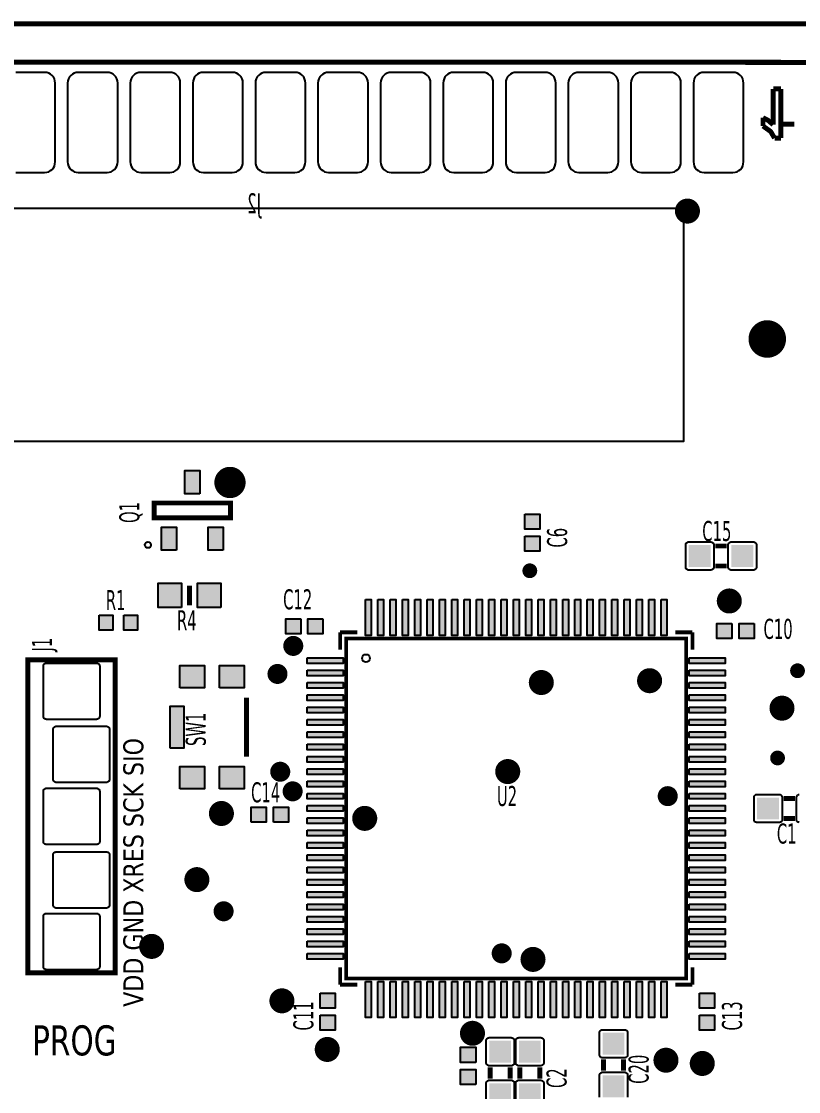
# Model space of a CAD drawing. Header units: millimetres. Extents: x 123.5 to 144.3, y 105.4 to 121.6.
# Drawn here: x 132.545 to 134.408, y 113.937 to 116.503 of the extents above; entities that cross this region are included whole.
import ezdxf

# ---------------------------------------------------------------- set-up
doc = ezdxf.new("R2010")
doc.units = ezdxf.units.MM
doc.layers.add('DESC', color=250, linetype='Continuous')
doc.styles.get("Standard").update_dxf_attribs({"font": 'tahoma.ttf'})

# ---------------------------------------------------------------- blocks, each defined once
blk = doc.blocks.new('RPAD')
blk.add_trace([(-0.5, -0.5), (-0.5, 0.5), (0.5, -0.5), (0.5, 0.5)])
blk = doc.blocks.new('EPAD')
at = {"const_width": 0.5}
blk.add_lwpolyline([(-0.25, 0, 1), (0.25, 0, 1)], format="xyb", close=True, dxfattribs=at)
blk = doc.blocks.new('PSOCB')
for points, const_width in [([(129.8456, 111.181), (134.7196, 111.181), (134.7196, 114.0511), (129.8456, 114.0511), (129.8456, 111.181)], 0.00787), ([(129.8456, 111.181), (134.7196, 111.181), (134.7196, 114.0511), (129.8456, 114.0511), (129.8456, 111.181)], 0.00787), ([(129.8456, 111.181), (134.7196, 111.181), (134.7196, 114.0511), (129.8456, 114.0511), (129.8456, 111.181)], 0.00787), ([(133.44, 113.9897), (131.34, 113.9897)], 0.00787), ([(133.44, 113.9897), (131.34, 113.9897)], 0.00787), ([(133.44, 113.9897), (131.34, 113.9897)], 0.00787), ([(133.3827, 113.9893), (134.5535, 113.9893)], 0.00787), ([(133.3827, 113.9893), (134.5535, 113.9893)], 0.00787), ([(133.3827, 113.9893), (134.5535, 113.9893)], 0.00787), ([(133.4274, 113.9472), (133.4274, 113.89)], 0.00787), ([(133.4397, 113.9472), (133.4274, 113.9472)], 0.00787), ([(133.4274, 113.9472), (133.4274, 113.89)], 0.00787), ([(133.4397, 113.9472), (133.4274, 113.9472)], 0.00787), ([(133.4274, 113.9472), (133.4274, 113.89)], 0.00787), ([(133.4397, 113.9472), (133.4274, 113.9472)], 0.00787), ([(133.4397, 113.8685), (133.4397, 113.9472)], 0.00787), ([(133.4397, 113.8685), (133.4397, 113.9472)], 0.00787), ([(133.4397, 113.8685), (133.4397, 113.9472)], 0.00787), ([(133.4111, 113.9012), (133.4111, 113.8879)], 0.00787), ([(133.4274, 113.89), (133.4189, 113.8972), (133.4111, 113.9012)], 0.00787), ([(133.4111, 113.9012), (133.4111, 113.8879)], 0.00787), ([(133.4274, 113.89), (133.4189, 113.8972), (133.4111, 113.9012)], 0.00787), ([(133.4111, 113.9012), (133.4111, 113.8879)], 0.00787), ([(133.4274, 113.89), (133.4189, 113.8972), (133.4111, 113.9012)], 0.00787), ([(133.4111, 113.8879), (133.4235, 113.8789), (133.4296, 113.8685)], 0.00787), ([(133.4111, 113.8879), (133.4235, 113.8789), (133.4296, 113.8685)], 0.00787), ([(133.4111, 113.8879), (133.4235, 113.8789), (133.4296, 113.8685)], 0.00787), ([(133.4417, 113.8909), (133.4614, 113.8909)], 0.00787), ([(133.4417, 113.8909), (133.4614, 113.8909)], 0.00787), ([(133.4417, 113.8909), (133.4614, 113.8909)], 0.00787), ([(133.4296, 113.8685), (133.4397, 113.8685)], 0.00787), ([(133.4296, 113.8685), (133.4397, 113.8685)], 0.00787), ([(133.4296, 113.8685), (133.4397, 113.8685)], 0.00787), ([(132.5601, 113.2617), (132.5601, 113.2854), (132.4381, 113.2854), (132.4381, 113.2617), (132.5601, 113.2617)], 0.00787), ([(132.5601, 113.2617), (132.5601, 113.2854), (132.4381, 113.2854), (132.4381, 113.2617), (132.5601, 113.2617)], 0.00787), ([(132.5601, 113.2617), (132.5601, 113.2854), (132.4381, 113.2854), (132.4381, 113.2617), (132.5601, 113.2617)], 0.00787), ([(133.3351, 113.2167), (133.3531, 113.2167)], 0.00787), ([(133.3351, 113.2167), (133.3531, 113.2167)], 0.00787), ([(133.3351, 113.2167), (133.3531, 113.2167)], 0.00787), ([(133.3351, 113.1847), (133.3531, 113.1847)], 0.00787), ([(133.3351, 113.1847), (133.3531, 113.1847)], 0.00787), ([(133.3351, 113.1847), (133.3531, 113.1847)], 0.00787), ([(132.4947, 113.122), (132.4947, 113.1535)], 0.00787), ([(132.4947, 113.122), (132.4947, 113.1535)], 0.00787), ([(132.4947, 113.122), (132.4947, 113.1535)], 0.00787), ([(132.7629, 113.0787), (132.7353, 113.0787)], 0.006), ([(132.7353, 113.0787), (132.7353, 113.0511)], 0.006), ([(132.7629, 113.0787), (132.7353, 113.0787)], 0.006), ([(132.7353, 113.0787), (132.7353, 113.0511)], 0.006), ([(132.7629, 113.0787), (132.7353, 113.0787)], 0.006), ([(132.7353, 113.0787), (132.7353, 113.0511)], 0.006), ([(132.7452, 113.0688), (132.7452, 112.5255), (133.2885, 112.5255), (133.2885, 113.0688), (132.7452, 113.0688)], 0.006), ([(132.7452, 113.0688), (132.7452, 112.5255), (133.2885, 112.5255), (133.2885, 113.0688), (132.7452, 113.0688)], 0.006), ([(132.7452, 113.0688), (132.7452, 112.5255), (133.2885, 112.5255), (133.2885, 113.0688), (132.7452, 113.0688)], 0.006), ([(133.2983, 113.0787), (133.2708, 113.0787)], 0.006), ([(133.2983, 113.0787), (133.2708, 113.0787)], 0.006), ([(133.2983, 113.0787), (133.2708, 113.0787)], 0.006), ([(133.2983, 113.0511), (133.2983, 113.0787)], 0.006), ([(133.2983, 113.0511), (133.2983, 113.0787)], 0.006), ([(133.2983, 113.0511), (133.2983, 113.0787)], 0.006), ([(132.2365, 112.5346), (132.3759, 112.5346), (132.3759, 113.0346), (132.2365, 113.0346), (132.2365, 112.5346)], 0.00787), ([(132.2365, 112.5346), (132.3759, 112.5346), (132.3759, 113.0346), (132.2365, 113.0346), (132.2365, 112.5346)], 0.00787), ([(132.2365, 112.5346), (132.3759, 112.5346), (132.3759, 113.0346), (132.2365, 113.0346), (132.2365, 112.5346)], 0.00787), ([(132.5857, 112.8798), (132.5857, 112.9743)], 0.00787), ([(132.5857, 112.8798), (132.5857, 112.9743)], 0.00787), ([(132.5857, 112.8798), (132.5857, 112.9743)], 0.00787), ([(133.4623, 112.8132), (133.4443, 112.8132)], 0.00787), ([(133.4623, 112.8132), (133.4443, 112.8132)], 0.00787), ([(133.4623, 112.8132), (133.4443, 112.8132)], 0.00787), ([(133.4623, 112.7812), (133.4443, 112.7812)], 0.00787), ([(133.4623, 112.7812), (133.4443, 112.7812)], 0.00787), ([(133.4623, 112.7812), (133.4443, 112.7812)], 0.00787), ([(132.7353, 112.5432), (132.7353, 112.5157)], 0.006), ([(132.7353, 112.5432), (132.7353, 112.5157)], 0.006), ([(132.7353, 112.5432), (132.7353, 112.5157)], 0.006), ([(133.2983, 112.5157), (133.2983, 112.5432)], 0.006), ([(133.2983, 112.5157), (133.2983, 112.5432)], 0.006), ([(133.2983, 112.5157), (133.2983, 112.5432)], 0.006), ([(132.7353, 112.5157), (132.7629, 112.5157)], 0.006), ([(132.7353, 112.5157), (132.7629, 112.5157)], 0.006), ([(132.7353, 112.5157), (132.7629, 112.5157)], 0.006), ([(133.2708, 112.5157), (133.2983, 112.5157)], 0.006), ([(133.2708, 112.5157), (133.2983, 112.5157)], 0.006), ([(133.2708, 112.5157), (133.2983, 112.5157)], 0.006), ([(132.9752, 112.3655), (132.9752, 112.3835)], 0.00787), ([(132.9752, 112.3655), (132.9752, 112.3835)], 0.00787), ([(132.9752, 112.3655), (132.9752, 112.3835)], 0.00787), ([(133.0072, 112.3655), (133.0072, 112.3835)], 0.00787), ([(133.0072, 112.3655), (133.0072, 112.3835)], 0.00787), ([(133.0072, 112.3655), (133.0072, 112.3835)], 0.00787), ([(133.0225, 112.3655), (133.0225, 112.3835)], 0.00787), ([(133.0225, 112.3655), (133.0225, 112.3835)], 0.00787), ([(133.0225, 112.3655), (133.0225, 112.3835)], 0.00787), ([(133.0545, 112.3655), (133.0545, 112.3835)], 0.00787), ([(133.0545, 112.3655), (133.0545, 112.3835)], 0.00787), ([(133.0545, 112.3655), (133.0545, 112.3835)], 0.00787), ([(133.1563, 112.3962), (133.1563, 112.3782)], 0.00787), ([(133.1563, 112.3962), (133.1563, 112.3782)], 0.00787), ([(133.1563, 112.3962), (133.1563, 112.3782)], 0.00787), ([(133.1883, 112.3962), (133.1883, 112.3782)], 0.00787), ([(133.1883, 112.3962), (133.1883, 112.3782)], 0.00787), ([(133.1883, 112.3962), (133.1883, 112.3782)], 0.00787)]:
    blk.add_lwpolyline(points, dxfattribs=dict(const_width=const_width))
for points in [[(132.217, 113.8136), (132.263, 113.8136), (132.2665, 113.814), (132.2697, 113.8149), (132.2726, 113.8165), (132.2751, 113.8185), (132.2772, 113.821), (132.2787, 113.8239), (132.2797, 113.8272), (132.28, 113.8306), (132.28, 113.9566), (132.2797, 113.9601), (132.2787, 113.9633), (132.2772, 113.9662), (132.2751, 113.9687), (132.2726, 113.9708), (132.2697, 113.9723), (132.2665, 113.9733), (132.263, 113.9736), (132.263, 113.9736), (132.217, 113.9736)], [(131.8143, 113.3841), (133.2847, 113.3841), (133.2847, 113.756), (131.8143, 113.756), (131.8143, 113.3841)], [(133.4688, 112.7748), (133.4678, 112.7751), (133.467, 112.7755), (133.4662, 112.7761), (133.4656, 112.7769), (133.4652, 112.7777), (133.4649, 112.7786), (133.4648, 112.7797), (133.4648, 112.8147), (133.4649, 112.8157), (133.4652, 112.8166), (133.4656, 112.8175), (133.4662, 112.8182), (133.467, 112.8188), (133.4678, 112.8193), (133.4688, 112.8196)], [(133.1498, 112.3357), (133.1498, 112.3707), (133.1499, 112.3717), (133.1502, 112.3727), (133.1507, 112.3735), (133.1513, 112.3742), (133.152, 112.3748), (133.1529, 112.3753), (133.1538, 112.3756), (133.1548, 112.3757), (133.1898, 112.3757), (133.1908, 112.3756), (133.1918, 112.3753), (133.1926, 112.3748), (133.1934, 112.3742), (133.194, 112.3735), (133.1944, 112.3727), (133.1947, 112.3717), (133.1948, 112.3707), (133.1948, 112.3707), (133.1948, 112.3357)], [(132.9687, 112.323), (132.9687, 112.358), (132.9688, 112.359), (132.9691, 112.3599), (132.9696, 112.3608), (132.9702, 112.3615), (132.9709, 112.3621), (132.9718, 112.3626), (132.9727, 112.3629), (132.9737, 112.363), (133.0087, 112.363), (133.0097, 112.3629), (133.0107, 112.3626), (133.0115, 112.3621), (133.0123, 112.3615), (133.0129, 112.3608), (133.0133, 112.3599), (133.0136, 112.359), (133.0137, 112.358), (133.0137, 112.323)], [(133.016, 112.323), (133.016, 112.358), (133.0161, 112.359), (133.0164, 112.3599), (133.0168, 112.3608), (133.0174, 112.3615), (133.0182, 112.3621), (133.019, 112.3626), (133.0199, 112.3629), (133.021, 112.363), (133.056, 112.363), (133.057, 112.3629), (133.0579, 112.3626), (133.0588, 112.3621), (133.0595, 112.3615), (133.0601, 112.3608), (133.0606, 112.3599), (133.0609, 112.359), (133.061, 112.358), (133.061, 112.323)]]:
    blk.add_lwpolyline(points)
for points in [[(132.363, 113.9736), (132.317, 113.9736), (132.3136, 113.9733), (132.3104, 113.9723), (132.3075, 113.9708), (132.305, 113.9687), (132.3029, 113.9662), (132.3014, 113.9633), (132.3004, 113.9601), (132.3, 113.9566), (132.3, 113.8306), (132.3004, 113.8272), (132.3014, 113.8239), (132.3029, 113.821), (132.305, 113.8185), (132.3075, 113.8165), (132.3104, 113.8149), (132.3136, 113.814), (132.317, 113.8136), (132.363, 113.8136), (132.3665, 113.814), (132.3697, 113.8149), (132.3726, 113.8165), (132.3751, 113.8185), (132.3772, 113.821), (132.3787, 113.8239), (132.3797, 113.8272), (132.38, 113.8306), (132.38, 113.9566), (132.3797, 113.9601), (132.3787, 113.9633), (132.3772, 113.9662), (132.3751, 113.9687), (132.3726, 113.9708), (132.3697, 113.9723), (132.3665, 113.9733), (132.363, 113.9736)], [(132.463, 113.9736), (132.417, 113.9736), (132.4136, 113.9733), (132.4104, 113.9723), (132.4075, 113.9708), (132.405, 113.9687), (132.4029, 113.9662), (132.4014, 113.9633), (132.4004, 113.9601), (132.4, 113.9566), (132.4, 113.8306), (132.4004, 113.8272), (132.4014, 113.8239), (132.4029, 113.821), (132.405, 113.8185), (132.4075, 113.8165), (132.4104, 113.8149), (132.4136, 113.814), (132.417, 113.8136), (132.463, 113.8136), (132.4665, 113.814), (132.4697, 113.8149), (132.4726, 113.8165), (132.4751, 113.8185), (132.4772, 113.821), (132.4787, 113.8239), (132.4797, 113.8272), (132.48, 113.8306), (132.48, 113.9566), (132.4797, 113.9601), (132.4787, 113.9633), (132.4772, 113.9662), (132.4751, 113.9687), (132.4726, 113.9708), (132.4697, 113.9723), (132.4665, 113.9733), (132.463, 113.9736)], [(132.563, 113.9736), (132.517, 113.9736), (132.5136, 113.9733), (132.5104, 113.9723), (132.5075, 113.9708), (132.505, 113.9687), (132.5029, 113.9662), (132.5014, 113.9633), (132.5004, 113.9601), (132.5, 113.9566), (132.5, 113.8306), (132.5004, 113.8272), (132.5014, 113.8239), (132.5029, 113.821), (132.505, 113.8185), (132.5075, 113.8165), (132.5104, 113.8149), (132.5136, 113.814), (132.517, 113.8136), (132.563, 113.8136), (132.5665, 113.814), (132.5697, 113.8149), (132.5726, 113.8165), (132.5751, 113.8185), (132.5772, 113.821), (132.5787, 113.8239), (132.5797, 113.8272), (132.58, 113.8306), (132.58, 113.9566), (132.5797, 113.9601), (132.5787, 113.9633), (132.5772, 113.9662), (132.5751, 113.9687), (132.5726, 113.9708), (132.5697, 113.9723), (132.5665, 113.9733), (132.563, 113.9736)], [(132.663, 113.9736), (132.617, 113.9736), (132.6136, 113.9733), (132.6104, 113.9723), (132.6075, 113.9708), (132.605, 113.9687), (132.6029, 113.9662), (132.6014, 113.9633), (132.6004, 113.9601), (132.6, 113.9566), (132.6, 113.8306), (132.6004, 113.8272), (132.6014, 113.8239), (132.6029, 113.821), (132.605, 113.8185), (132.6075, 113.8165), (132.6104, 113.8149), (132.6136, 113.814), (132.617, 113.8136), (132.663, 113.8136), (132.6665, 113.814), (132.6697, 113.8149), (132.6726, 113.8165), (132.6751, 113.8185), (132.6772, 113.821), (132.6787, 113.8239), (132.6797, 113.8272), (132.68, 113.8306), (132.68, 113.9566), (132.6797, 113.9601), (132.6787, 113.9633), (132.6772, 113.9662), (132.6751, 113.9687), (132.6726, 113.9708), (132.6697, 113.9723), (132.6665, 113.9733), (132.663, 113.9736)], [(132.763, 113.9736), (132.717, 113.9736), (132.7136, 113.9733), (132.7104, 113.9723), (132.7075, 113.9708), (132.705, 113.9687), (132.7029, 113.9662), (132.7014, 113.9633), (132.7004, 113.9601), (132.7, 113.9566), (132.7, 113.8306), (132.7004, 113.8272), (132.7014, 113.8239), (132.7029, 113.821), (132.705, 113.8185), (132.7075, 113.8165), (132.7104, 113.8149), (132.7136, 113.814), (132.717, 113.8136), (132.763, 113.8136), (132.7665, 113.814), (132.7697, 113.8149), (132.7726, 113.8165), (132.7751, 113.8185), (132.7772, 113.821), (132.7787, 113.8239), (132.7797, 113.8272), (132.78, 113.8306), (132.78, 113.9566), (132.7797, 113.9601), (132.7787, 113.9633), (132.7772, 113.9662), (132.7751, 113.9687), (132.7726, 113.9708), (132.7697, 113.9723), (132.7665, 113.9733), (132.763, 113.9736)], [(132.863, 113.9736), (132.817, 113.9736), (132.8136, 113.9733), (132.8104, 113.9723), (132.8075, 113.9708), (132.805, 113.9687), (132.8029, 113.9662), (132.8014, 113.9633), (132.8004, 113.9601), (132.8, 113.9566), (132.8, 113.8306), (132.8004, 113.8272), (132.8014, 113.8239), (132.8029, 113.821), (132.805, 113.8185), (132.8075, 113.8165), (132.8104, 113.8149), (132.8136, 113.814), (132.817, 113.8136), (132.863, 113.8136), (132.8665, 113.814), (132.8697, 113.8149), (132.8726, 113.8165), (132.8751, 113.8185), (132.8772, 113.821), (132.8787, 113.8239), (132.8797, 113.8272), (132.88, 113.8306), (132.88, 113.9566), (132.8797, 113.9601), (132.8787, 113.9633), (132.8772, 113.9662), (132.8751, 113.9687), (132.8726, 113.9708), (132.8697, 113.9723), (132.8665, 113.9733), (132.863, 113.9736)], [(132.963, 113.9736), (132.917, 113.9736), (132.9136, 113.9733), (132.9104, 113.9723), (132.9075, 113.9708), (132.905, 113.9687), (132.9029, 113.9662), (132.9014, 113.9633), (132.9004, 113.9601), (132.9, 113.9566), (132.9, 113.8306), (132.9004, 113.8272), (132.9014, 113.8239), (132.9029, 113.821), (132.905, 113.8185), (132.9075, 113.8165), (132.9104, 113.8149), (132.9136, 113.814), (132.917, 113.8136), (132.963, 113.8136), (132.9665, 113.814), (132.9697, 113.8149), (132.9726, 113.8165), (132.9751, 113.8185), (132.9772, 113.821), (132.9787, 113.8239), (132.9797, 113.8272), (132.98, 113.8306), (132.98, 113.9566), (132.9797, 113.9601), (132.9787, 113.9633), (132.9772, 113.9662), (132.9751, 113.9687), (132.9726, 113.9708), (132.9697, 113.9723), (132.9665, 113.9733), (132.963, 113.9736)], [(133.063, 113.9736), (133.017, 113.9736), (133.0136, 113.9733), (133.0104, 113.9723), (133.0075, 113.9708), (133.005, 113.9687), (133.0029, 113.9662), (133.0014, 113.9633), (133.0004, 113.9601), (133, 113.9566), (133, 113.8306), (133.0004, 113.8272), (133.0014, 113.8239), (133.0029, 113.821), (133.005, 113.8185), (133.0075, 113.8165), (133.0104, 113.8149), (133.0136, 113.814), (133.017, 113.8136), (133.063, 113.8136), (133.0665, 113.814), (133.0697, 113.8149), (133.0726, 113.8165), (133.0751, 113.8185), (133.0772, 113.821), (133.0787, 113.8239), (133.0797, 113.8272), (133.08, 113.8306), (133.08, 113.9566), (133.0797, 113.9601), (133.0787, 113.9633), (133.0772, 113.9662), (133.0751, 113.9687), (133.0726, 113.9708), (133.0697, 113.9723), (133.0665, 113.9733), (133.063, 113.9736)], [(133.163, 113.9736), (133.117, 113.9736), (133.1136, 113.9733), (133.1104, 113.9723), (133.1075, 113.9708), (133.105, 113.9687), (133.1029, 113.9662), (133.1014, 113.9633), (133.1004, 113.9601), (133.1, 113.9566), (133.1, 113.8306), (133.1004, 113.8272), (133.1014, 113.8239), (133.1029, 113.821), (133.105, 113.8185), (133.1075, 113.8165), (133.1104, 113.8149), (133.1136, 113.814), (133.117, 113.8136), (133.163, 113.8136), (133.1665, 113.814), (133.1697, 113.8149), (133.1726, 113.8165), (133.1751, 113.8185), (133.1772, 113.821), (133.1787, 113.8239), (133.1797, 113.8272), (133.18, 113.8306), (133.18, 113.9566), (133.1797, 113.9601), (133.1787, 113.9633), (133.1772, 113.9662), (133.1751, 113.9687), (133.1726, 113.9708), (133.1697, 113.9723), (133.1665, 113.9733), (133.163, 113.9736)], [(133.263, 113.9736), (133.217, 113.9736), (133.2136, 113.9733), (133.2104, 113.9723), (133.2075, 113.9708), (133.205, 113.9687), (133.2029, 113.9662), (133.2014, 113.9633), (133.2004, 113.9601), (133.2, 113.9566), (133.2, 113.8306), (133.2004, 113.8272), (133.2014, 113.8239), (133.2029, 113.821), (133.205, 113.8185), (133.2075, 113.8165), (133.2104, 113.8149), (133.2136, 113.814), (133.217, 113.8136), (133.263, 113.8136), (133.2665, 113.814), (133.2697, 113.8149), (133.2726, 113.8165), (133.2751, 113.8185), (133.2772, 113.821), (133.2787, 113.8239), (133.2797, 113.8272), (133.28, 113.8306), (133.28, 113.9566), (133.2797, 113.9601), (133.2787, 113.9633), (133.2772, 113.9662), (133.2751, 113.9687), (133.2726, 113.9708), (133.2697, 113.9723), (133.2665, 113.9733), (133.263, 113.9736)], [(133.363, 113.9736), (133.317, 113.9736), (133.3136, 113.9733), (133.3104, 113.9723), (133.3075, 113.9708), (133.305, 113.9687), (133.3029, 113.9662), (133.3014, 113.9633), (133.3004, 113.9601), (133.3, 113.9566), (133.3, 113.8306), (133.3004, 113.8272), (133.3014, 113.8239), (133.3029, 113.821), (133.305, 113.8185), (133.3075, 113.8165), (133.3104, 113.8149), (133.3136, 113.814), (133.317, 113.8136), (133.363, 113.8136), (133.3665, 113.814), (133.3697, 113.8149), (133.3726, 113.8165), (133.3751, 113.8185), (133.3772, 113.821), (133.3787, 113.8239), (133.3797, 113.8272), (133.38, 113.8306), (133.38, 113.9566), (133.3797, 113.9601), (133.3787, 113.9633), (133.3772, 113.9662), (133.3751, 113.9687), (133.3726, 113.9708), (133.3697, 113.9723), (133.3665, 113.9733), (133.363, 113.9736)], [(132.5111, 113.3003), (132.4871, 113.3003), (132.4871, 113.3373), (132.5111, 113.3373), (132.5111, 113.3003)], [(133.0304, 113.2678), (133.0544, 113.2678), (133.0544, 113.2438), (133.0304, 113.2438), (133.0304, 113.2678)], [(132.4737, 113.2098), (132.4497, 113.2098), (132.4497, 113.2468), (132.4737, 113.2468), (132.4737, 113.2098)], [(132.5485, 113.2098), (132.5245, 113.2098), (132.5245, 113.2468), (132.5485, 113.2468), (132.5485, 113.2098)], [(133.0304, 113.2324), (133.0544, 113.2324), (133.0544, 113.2084), (133.0304, 113.2084), (133.0304, 113.2324)], [(133.2926, 113.2232), (133.3276, 113.2232), (133.3286, 113.2231), (133.3296, 113.2228), (133.3304, 113.2224), (133.3312, 113.2218), (133.3318, 113.221), (133.3322, 113.2202), (133.3325, 113.2192), (133.3326, 113.2182), (133.3326, 113.1832), (133.3325, 113.1822), (133.3322, 113.1812), (133.3318, 113.1804), (133.3312, 113.1797), (133.3304, 113.1791), (133.3296, 113.1786), (133.3286, 113.1783), (133.3276, 113.1782), (133.2926, 113.1782), (133.2916, 113.1783), (133.2907, 113.1786), (133.2898, 113.1791), (133.2891, 113.1797), (133.2885, 113.1804), (133.288, 113.1812), (133.2877, 113.1822), (133.2876, 113.1832), (133.2876, 113.2182), (133.2877, 113.2192), (133.288, 113.2202), (133.2885, 113.221), (133.2891, 113.2218), (133.2898, 113.2224), (133.2907, 113.2228), (133.2916, 113.2231), (133.2926, 113.2232)], [(133.3606, 113.2232), (133.3956, 113.2232), (133.3966, 113.2231), (133.3976, 113.2228), (133.3984, 113.2224), (133.3992, 113.2218), (133.3998, 113.221), (133.4002, 113.2202), (133.4005, 113.2192), (133.4006, 113.2182), (133.4006, 113.1832), (133.4005, 113.1822), (133.4002, 113.1812), (133.3998, 113.1804), (133.3992, 113.1797), (133.3984, 113.1791), (133.3976, 113.1786), (133.3966, 113.1783), (133.3956, 113.1782), (133.3606, 113.1782), (133.3596, 113.1783), (133.3587, 113.1786), (133.3578, 113.1791), (133.3571, 113.1797), (133.3565, 113.1804), (133.356, 113.1812), (133.3557, 113.1822), (133.3556, 113.1832), (133.3556, 113.2182), (133.3557, 113.2192), (133.356, 113.2202), (133.3565, 113.221), (133.3571, 113.2218), (133.3578, 113.2224), (133.3587, 113.2228), (133.3596, 113.2231), (133.3606, 113.2232)], [(132.4817, 113.1182), (132.4447, 113.1182), (132.4447, 113.1572), (132.4817, 113.1572), (132.4817, 113.1182)], [(132.5447, 113.1182), (132.5077, 113.1182), (132.5077, 113.1572), (132.5447, 113.1572), (132.5447, 113.1182)], [(132.7761, 113.131), (132.7851, 113.131), (132.7851, 113.0735), (132.7761, 113.0735), (132.7761, 113.131)], [(132.7958, 113.131), (132.8048, 113.131), (132.8048, 113.0735), (132.7958, 113.0735), (132.7958, 113.131)], [(132.8155, 113.131), (132.8245, 113.131), (132.8245, 113.0735), (132.8155, 113.0735), (132.8155, 113.131)], [(132.8352, 113.131), (132.8442, 113.131), (132.8442, 113.0735), (132.8352, 113.0735), (132.8352, 113.131)], [(132.8548, 113.131), (132.8638, 113.131), (132.8638, 113.0735), (132.8548, 113.0735), (132.8548, 113.131)], [(132.8745, 113.131), (132.8835, 113.131), (132.8835, 113.0735), (132.8745, 113.0735), (132.8745, 113.131)], [(132.8942, 113.131), (132.9032, 113.131), (132.9032, 113.0735), (132.8942, 113.0735), (132.8942, 113.131)], [(132.9139, 113.131), (132.9229, 113.131), (132.9229, 113.0735), (132.9139, 113.0735), (132.9139, 113.131)], [(132.9336, 113.131), (132.9426, 113.131), (132.9426, 113.0735), (132.9336, 113.0735), (132.9336, 113.131)], [(132.9533, 113.131), (132.9623, 113.131), (132.9623, 113.0735), (132.9533, 113.0735), (132.9533, 113.131)], [(132.9729, 113.131), (132.9819, 113.131), (132.9819, 113.0735), (132.9729, 113.0735), (132.9729, 113.131)], [(132.9926, 113.131), (133.0016, 113.131), (133.0016, 113.0735), (132.9926, 113.0735), (132.9926, 113.131)], [(133.0123, 113.131), (133.0213, 113.131), (133.0213, 113.0735), (133.0123, 113.0735), (133.0123, 113.131)], [(133.032, 113.131), (133.041, 113.131), (133.041, 113.0735), (133.032, 113.0735), (133.032, 113.131)], [(133.0517, 113.131), (133.0607, 113.131), (133.0607, 113.0735), (133.0517, 113.0735), (133.0517, 113.131)], [(133.0714, 113.131), (133.0804, 113.131), (133.0804, 113.0735), (133.0714, 113.0735), (133.0714, 113.131)], [(133.0911, 113.131), (133.1001, 113.131), (133.1001, 113.0735), (133.0911, 113.0735), (133.0911, 113.131)], [(133.1107, 113.131), (133.1197, 113.131), (133.1197, 113.0735), (133.1107, 113.0735), (133.1107, 113.131)], [(133.1304, 113.131), (133.1394, 113.131), (133.1394, 113.0735), (133.1304, 113.0735), (133.1304, 113.131)], [(133.1501, 113.131), (133.1591, 113.131), (133.1591, 113.0735), (133.1501, 113.0735), (133.1501, 113.131)], [(133.1698, 113.131), (133.1788, 113.131), (133.1788, 113.0735), (133.1698, 113.0735), (133.1698, 113.131)], [(133.1895, 113.131), (133.1985, 113.131), (133.1985, 113.0735), (133.1895, 113.0735), (133.1895, 113.131)], [(133.2092, 113.131), (133.2182, 113.131), (133.2182, 113.0735), (133.2092, 113.0735), (133.2092, 113.131)], [(133.2289, 113.131), (133.2379, 113.131), (133.2379, 113.0735), (133.2289, 113.0735), (133.2289, 113.131)], [(133.2485, 113.131), (133.2575, 113.131), (133.2575, 113.0735), (133.2485, 113.0735), (133.2485, 113.131)], [(132.3503, 113.1064), (132.3723, 113.1064), (132.3723, 113.0824), (132.3503, 113.0824), (132.3503, 113.1064)], [(132.3897, 113.1064), (132.4117, 113.1064), (132.4117, 113.0824), (132.3897, 113.0824), (132.3897, 113.1064)], [(132.6725, 113.1005), (132.6725, 113.0765), (132.6485, 113.0765), (132.6485, 113.1005), (132.6725, 113.1005)], [(132.7079, 113.1005), (132.7079, 113.0765), (132.6839, 113.0765), (132.6839, 113.1005), (132.7079, 113.1005)], [(133.3615, 113.0926), (133.3615, 113.0686), (133.3375, 113.0686), (133.3375, 113.0926), (133.3615, 113.0926)], [(133.3969, 113.0926), (133.3969, 113.0686), (133.3729, 113.0686), (133.3729, 113.0926), (133.3969, 113.0926)], [(132.6829, 113.0379), (132.7404, 113.0379), (132.7404, 113.0289), (132.6829, 113.0289), (132.6829, 113.0379)], [(133.2932, 113.0379), (133.3507, 113.0379), (133.3507, 113.0289), (133.2932, 113.0289), (133.2932, 113.0379)], [(132.2612, 112.9446), (132.2612, 113.0246), (132.2613, 113.0256), (132.2616, 113.0265), (132.262, 113.0274), (132.2626, 113.0281), (132.2634, 113.0287), (132.2642, 113.0292), (132.2652, 113.0295), (132.2662, 113.0296), (132.3462, 113.0296), (132.3472, 113.0295), (132.3482, 113.0292), (132.349, 113.0287), (132.3497, 113.0281), (132.3503, 113.0274), (132.3508, 113.0265), (132.3511, 113.0256), (132.3512, 113.0246), (132.3512, 112.9446), (132.3511, 112.9436), (132.3508, 112.9426), (132.3503, 112.9418), (132.3497, 112.941), (132.349, 112.9404), (132.3482, 112.94), (132.3472, 112.9397), (132.3462, 112.9396), (132.2662, 112.9396), (132.2652, 112.9397), (132.2642, 112.94), (132.2634, 112.9404), (132.2626, 112.941), (132.262, 112.9418), (132.2616, 112.9426), (132.2613, 112.9436), (132.2612, 112.9446)], [(132.4794, 112.9901), (132.4794, 113.0255), (132.5188, 113.0255), (132.5188, 112.9901), (132.4794, 112.9901)], [(132.5424, 112.9901), (132.5424, 113.0255), (132.5818, 113.0255), (132.5818, 112.9901), (132.5424, 112.9901)], [(132.6829, 113.0182), (132.7404, 113.0182), (132.7404, 113.0092), (132.6829, 113.0092), (132.6829, 113.0182)], [(133.2932, 113.0182), (133.3507, 113.0182), (133.3507, 113.0092), (133.2932, 113.0092), (133.2932, 113.0182)], [(132.6829, 112.9985), (132.7404, 112.9985), (132.7404, 112.9895), (132.6829, 112.9895), (132.6829, 112.9985)], [(133.2932, 112.9985), (133.3507, 112.9985), (133.3507, 112.9895), (133.2932, 112.9895), (133.2932, 112.9985)], [(132.6829, 112.9788), (132.7404, 112.9788), (132.7404, 112.9698), (132.6829, 112.9698), (132.6829, 112.9788)], [(133.2932, 112.9788), (133.3507, 112.9788), (133.3507, 112.9698), (133.2932, 112.9698), (133.2932, 112.9788)], [(132.4639, 112.8936), (132.4639, 112.9606), (132.4855, 112.9606), (132.4855, 112.8936), (132.4639, 112.8936)], [(132.6829, 112.9592), (132.7404, 112.9592), (132.7404, 112.9502), (132.6829, 112.9502), (132.6829, 112.9592)], [(133.2932, 112.9592), (133.3507, 112.9592), (133.3507, 112.9502), (133.2932, 112.9502), (133.2932, 112.9592)], [(132.6829, 112.9395), (132.7404, 112.9395), (132.7404, 112.9305), (132.6829, 112.9305), (132.6829, 112.9395)], [(133.2932, 112.9395), (133.3507, 112.9395), (133.3507, 112.9305), (133.2932, 112.9305), (133.2932, 112.9395)], [(132.2769, 112.8438), (132.2769, 112.9238), (132.277, 112.9248), (132.2773, 112.9258), (132.2778, 112.9266), (132.2784, 112.9273), (132.2791, 112.9279), (132.28, 112.9284), (132.2809, 112.9287), (132.2819, 112.9288), (132.3619, 112.9288), (132.363, 112.9287), (132.3639, 112.9284), (132.3648, 112.9279), (132.3655, 112.9273), (132.3661, 112.9266), (132.3665, 112.9258), (132.3668, 112.9248), (132.3669, 112.9238), (132.3669, 112.8438), (132.3668, 112.8428), (132.3665, 112.8418), (132.3661, 112.841), (132.3655, 112.8402), (132.3648, 112.8396), (132.3639, 112.8392), (132.363, 112.8389), (132.3619, 112.8388), (132.2819, 112.8388), (132.2809, 112.8389), (132.28, 112.8392), (132.2791, 112.8396), (132.2784, 112.8402), (132.2778, 112.841), (132.2773, 112.8418), (132.277, 112.8428), (132.2769, 112.8438)], [(132.6829, 112.9198), (132.7404, 112.9198), (132.7404, 112.9108), (132.6829, 112.9108), (132.6829, 112.9198)], [(133.2932, 112.9198), (133.3507, 112.9198), (133.3507, 112.9108), (133.2932, 112.9108), (133.2932, 112.9198)], [(132.6829, 112.9001), (132.7404, 112.9001), (132.7404, 112.8911), (132.6829, 112.8911), (132.6829, 112.9001)], [(133.2932, 112.9001), (133.3507, 112.9001), (133.3507, 112.8911), (133.2932, 112.8911), (133.2932, 112.9001)], [(132.6829, 112.8804), (132.7404, 112.8804), (132.7404, 112.8714), (132.6829, 112.8714), (132.6829, 112.8804)], [(133.2932, 112.8804), (133.3507, 112.8804), (133.3507, 112.8714), (133.2932, 112.8714), (133.2932, 112.8804)], [(132.4794, 112.8287), (132.4794, 112.8641), (132.5188, 112.8641), (132.5188, 112.8287), (132.4794, 112.8287)], [(132.5424, 112.8287), (132.5424, 112.8641), (132.5818, 112.8641), (132.5818, 112.8287), (132.5424, 112.8287)], [(132.6829, 112.8607), (132.7404, 112.8607), (132.7404, 112.8517), (132.6829, 112.8517), (132.6829, 112.8607)], [(133.2932, 112.8607), (133.3507, 112.8607), (133.3507, 112.8517), (133.2932, 112.8517), (133.2932, 112.8607)], [(132.2612, 112.7446), (132.2612, 112.8246), (132.2613, 112.8256), (132.2616, 112.8265), (132.262, 112.8274), (132.2626, 112.8281), (132.2634, 112.8287), (132.2642, 112.8292), (132.2652, 112.8295), (132.2662, 112.8296), (132.3462, 112.8296), (132.3472, 112.8295), (132.3482, 112.8292), (132.349, 112.8287), (132.3497, 112.8281), (132.3503, 112.8274), (132.3508, 112.8265), (132.3511, 112.8256), (132.3512, 112.8246), (132.3512, 112.7446), (132.3511, 112.7436), (132.3508, 112.7426), (132.3503, 112.7418), (132.3497, 112.741), (132.349, 112.7404), (132.3482, 112.74), (132.3472, 112.7397), (132.3462, 112.7396), (132.2662, 112.7396), (132.2652, 112.7397), (132.2642, 112.74), (132.2634, 112.7404), (132.2626, 112.741), (132.262, 112.7418), (132.2616, 112.7426), (132.2613, 112.7436), (132.2612, 112.7446)], [(132.6829, 112.841), (132.7404, 112.841), (132.7404, 112.832), (132.6829, 112.832), (132.6829, 112.841)], [(133.2932, 112.841), (133.3507, 112.841), (133.3507, 112.832), (133.2932, 112.832), (133.2932, 112.841)], [(132.6829, 112.8214), (132.7404, 112.8214), (132.7404, 112.8124), (132.6829, 112.8124), (132.6829, 112.8214)], [(133.2932, 112.8214), (133.3507, 112.8214), (133.3507, 112.8124), (133.2932, 112.8124), (133.2932, 112.8214)], [(133.4368, 112.7747), (133.4018, 112.7747), (133.4008, 112.7748), (133.3998, 112.7751), (133.399, 112.7755), (133.3982, 112.7761), (133.3976, 112.7769), (133.3972, 112.7777), (133.3969, 112.7786), (133.3968, 112.7797), (133.3968, 112.8147), (133.3969, 112.8157), (133.3972, 112.8166), (133.3976, 112.8175), (133.3982, 112.8182), (133.399, 112.8188), (133.3998, 112.8193), (133.4008, 112.8196), (133.4018, 112.8197), (133.4368, 112.8197), (133.4378, 112.8196), (133.4388, 112.8193), (133.4396, 112.8188), (133.4403, 112.8182), (133.4409, 112.8175), (133.4414, 112.8166), (133.4417, 112.8157), (133.4418, 112.8147), (133.4418, 112.7797), (133.4417, 112.7786), (133.4414, 112.7777), (133.4409, 112.7769), (133.4403, 112.7761), (133.4396, 112.7755), (133.4388, 112.7751), (133.4378, 112.7748), (133.4368, 112.7747)], [(132.5934, 112.7753), (132.5934, 112.7993), (132.6174, 112.7993), (132.6174, 112.7753), (132.5934, 112.7753)], [(132.6288, 112.7753), (132.6288, 112.7993), (132.6528, 112.7993), (132.6528, 112.7753), (132.6288, 112.7753)], [(132.6829, 112.8017), (132.7404, 112.8017), (132.7404, 112.7927), (132.6829, 112.7927), (132.6829, 112.8017)], [(133.2932, 112.8017), (133.3507, 112.8017), (133.3507, 112.7927), (133.2932, 112.7927), (133.2932, 112.8017)], [(132.6829, 112.782), (132.7404, 112.782), (132.7404, 112.773), (132.6829, 112.773), (132.6829, 112.782)], [(133.2932, 112.782), (133.3507, 112.782), (133.3507, 112.773), (133.2932, 112.773), (133.2932, 112.782)], [(132.6829, 112.7623), (132.7404, 112.7623), (132.7404, 112.7533), (132.6829, 112.7533), (132.6829, 112.7623)], [(133.2932, 112.7623), (133.3507, 112.7623), (133.3507, 112.7533), (133.2932, 112.7533), (133.2932, 112.7623)], [(132.6829, 112.7426), (132.7404, 112.7426), (132.7404, 112.7336), (132.6829, 112.7336), (132.6829, 112.7426)], [(133.2932, 112.7426), (133.3507, 112.7426), (133.3507, 112.7336), (133.2932, 112.7336), (133.2932, 112.7426)], [(132.2769, 112.643), (132.2769, 112.723), (132.277, 112.724), (132.2773, 112.725), (132.2778, 112.7258), (132.2784, 112.7266), (132.2791, 112.7272), (132.28, 112.7276), (132.2809, 112.7279), (132.2819, 112.728), (132.3619, 112.728), (132.363, 112.7279), (132.3639, 112.7276), (132.3648, 112.7272), (132.3655, 112.7266), (132.3661, 112.7258), (132.3665, 112.725), (132.3668, 112.724), (132.3669, 112.723), (132.3669, 112.643), (132.3668, 112.642), (132.3665, 112.641), (132.3661, 112.6402), (132.3655, 112.6394), (132.3648, 112.6388), (132.3639, 112.6384), (132.363, 112.6381), (132.3619, 112.638), (132.2819, 112.638), (132.2809, 112.6381), (132.28, 112.6384), (132.2791, 112.6388), (132.2784, 112.6394), (132.2778, 112.6402), (132.2773, 112.641), (132.277, 112.642), (132.2769, 112.643)], [(132.6829, 112.7229), (132.7404, 112.7229), (132.7404, 112.7139), (132.6829, 112.7139), (132.6829, 112.7229)], [(133.2932, 112.7229), (133.3507, 112.7229), (133.3507, 112.7139), (133.2932, 112.7139), (133.2932, 112.7229)], [(132.6829, 112.7032), (132.7404, 112.7032), (132.7404, 112.6942), (132.6829, 112.6942), (132.6829, 112.7032)], [(133.2932, 112.7032), (133.3507, 112.7032), (133.3507, 112.6942), (133.2932, 112.6942), (133.2932, 112.7032)], [(132.6829, 112.6836), (132.7404, 112.6836), (132.7404, 112.6746), (132.6829, 112.6746), (132.6829, 112.6836)], [(133.2932, 112.6836), (133.3507, 112.6836), (133.3507, 112.6746), (133.2932, 112.6746), (133.2932, 112.6836)], [(132.6829, 112.6639), (132.7404, 112.6639), (132.7404, 112.6549), (132.6829, 112.6549), (132.6829, 112.6639)], [(133.2932, 112.6639), (133.3507, 112.6639), (133.3507, 112.6549), (133.2932, 112.6549), (133.2932, 112.6639)], [(132.6829, 112.6442), (132.7404, 112.6442), (132.7404, 112.6352), (132.6829, 112.6352), (132.6829, 112.6442)], [(133.2932, 112.6442), (133.3507, 112.6442), (133.3507, 112.6352), (133.2932, 112.6352), (133.2932, 112.6442)], [(132.2612, 112.5446), (132.2612, 112.6246), (132.2613, 112.6256), (132.2616, 112.6265), (132.262, 112.6274), (132.2626, 112.6281), (132.2634, 112.6287), (132.2642, 112.6292), (132.2652, 112.6295), (132.2662, 112.6296), (132.3462, 112.6296), (132.3472, 112.6295), (132.3482, 112.6292), (132.349, 112.6287), (132.3497, 112.6281), (132.3503, 112.6274), (132.3508, 112.6265), (132.3511, 112.6256), (132.3512, 112.6246), (132.3512, 112.5446), (132.3511, 112.5436), (132.3508, 112.5426), (132.3503, 112.5418), (132.3497, 112.541), (132.349, 112.5404), (132.3482, 112.54), (132.3472, 112.5397), (132.3462, 112.5396), (132.2662, 112.5396), (132.2652, 112.5397), (132.2642, 112.54), (132.2634, 112.5404), (132.2626, 112.541), (132.262, 112.5418), (132.2616, 112.5426), (132.2613, 112.5436), (132.2612, 112.5446)], [(132.6829, 112.6245), (132.7404, 112.6245), (132.7404, 112.6155), (132.6829, 112.6155), (132.6829, 112.6245)], [(133.2932, 112.6245), (133.3507, 112.6245), (133.3507, 112.6155), (133.2932, 112.6155), (133.2932, 112.6245)], [(132.6829, 112.6048), (132.7404, 112.6048), (132.7404, 112.5958), (132.6829, 112.5958), (132.6829, 112.6048)], [(133.2932, 112.6048), (133.3507, 112.6048), (133.3507, 112.5958), (133.2932, 112.5958), (133.2932, 112.6048)], [(132.6829, 112.5851), (132.7404, 112.5851), (132.7404, 112.5761), (132.6829, 112.5761), (132.6829, 112.5851)], [(133.2932, 112.5851), (133.3507, 112.5851), (133.3507, 112.5761), (133.2932, 112.5761), (133.2932, 112.5851)], [(132.6829, 112.5655), (132.7404, 112.5655), (132.7404, 112.5565), (132.6829, 112.5565), (132.6829, 112.5655)], [(133.2932, 112.5655), (133.3507, 112.5655), (133.3507, 112.5565), (133.2932, 112.5565), (133.2932, 112.5655)], [(132.7761, 112.5208), (132.7851, 112.5208), (132.7851, 112.4633), (132.7761, 112.4633), (132.7761, 112.5208)], [(132.7958, 112.5208), (132.8048, 112.5208), (132.8048, 112.4633), (132.7958, 112.4633), (132.7958, 112.5208)], [(132.8155, 112.5208), (132.8245, 112.5208), (132.8245, 112.4633), (132.8155, 112.4633), (132.8155, 112.5208)], [(132.8352, 112.5208), (132.8442, 112.5208), (132.8442, 112.4633), (132.8352, 112.4633), (132.8352, 112.5208)], [(132.8548, 112.5208), (132.8638, 112.5208), (132.8638, 112.4633), (132.8548, 112.4633), (132.8548, 112.5208)], [(132.8745, 112.5208), (132.8835, 112.5208), (132.8835, 112.4633), (132.8745, 112.4633), (132.8745, 112.5208)], [(132.8942, 112.5208), (132.9032, 112.5208), (132.9032, 112.4633), (132.8942, 112.4633), (132.8942, 112.5208)], [(132.9139, 112.5208), (132.9229, 112.5208), (132.9229, 112.4633), (132.9139, 112.4633), (132.9139, 112.5208)], [(132.9336, 112.5208), (132.9426, 112.5208), (132.9426, 112.4633), (132.9336, 112.4633), (132.9336, 112.5208)], [(132.9533, 112.5208), (132.9623, 112.5208), (132.9623, 112.4633), (132.9533, 112.4633), (132.9533, 112.5208)], [(132.9729, 112.5208), (132.9819, 112.5208), (132.9819, 112.4633), (132.9729, 112.4633), (132.9729, 112.5208)], [(132.9926, 112.5208), (133.0016, 112.5208), (133.0016, 112.4633), (132.9926, 112.4633), (132.9926, 112.5208)], [(133.0123, 112.5208), (133.0213, 112.5208), (133.0213, 112.4633), (133.0123, 112.4633), (133.0123, 112.5208)], [(133.032, 112.5208), (133.041, 112.5208), (133.041, 112.4633), (133.032, 112.4633), (133.032, 112.5208)], [(133.0517, 112.5208), (133.0607, 112.5208), (133.0607, 112.4633), (133.0517, 112.4633), (133.0517, 112.5208)], [(133.0714, 112.5208), (133.0804, 112.5208), (133.0804, 112.4633), (133.0714, 112.4633), (133.0714, 112.5208)], [(133.0911, 112.5208), (133.1001, 112.5208), (133.1001, 112.4633), (133.0911, 112.4633), (133.0911, 112.5208)], [(133.1107, 112.5208), (133.1197, 112.5208), (133.1197, 112.4633), (133.1107, 112.4633), (133.1107, 112.5208)], [(133.1304, 112.5208), (133.1394, 112.5208), (133.1394, 112.4633), (133.1304, 112.4633), (133.1304, 112.5208)], [(133.1501, 112.5208), (133.1591, 112.5208), (133.1591, 112.4633), (133.1501, 112.4633), (133.1501, 112.5208)], [(133.1698, 112.5208), (133.1788, 112.5208), (133.1788, 112.4633), (133.1698, 112.4633), (133.1698, 112.5208)], [(133.1895, 112.5208), (133.1985, 112.5208), (133.1985, 112.4633), (133.1895, 112.4633), (133.1895, 112.5208)], [(133.2092, 112.5208), (133.2182, 112.5208), (133.2182, 112.4633), (133.2092, 112.4633), (133.2092, 112.5208)], [(133.2289, 112.5208), (133.2379, 112.5208), (133.2379, 112.4633), (133.2289, 112.4633), (133.2289, 112.5208)], [(133.2485, 112.5208), (133.2575, 112.5208), (133.2575, 112.4633), (133.2485, 112.4633), (133.2485, 112.5208)], [(132.7036, 112.5021), (132.7276, 112.5021), (132.7276, 112.4781), (132.7036, 112.4781), (132.7036, 112.5021)], [(133.3099, 112.5021), (133.3339, 112.5021), (133.3339, 112.4781), (133.3099, 112.4781), (133.3099, 112.5021)], [(132.7036, 112.4667), (132.7276, 112.4667), (132.7276, 112.4427), (132.7036, 112.4427), (132.7036, 112.4667)], [(133.3099, 112.4667), (133.3339, 112.4667), (133.3339, 112.4427), (133.3099, 112.4427), (133.3099, 112.4667)], [(133.1948, 112.4387), (133.1948, 112.4037), (133.1947, 112.4027), (133.1944, 112.4017), (133.194, 112.4009), (133.1934, 112.4001), (133.1926, 112.3995), (133.1918, 112.3991), (133.1908, 112.3988), (133.1898, 112.3987), (133.1548, 112.3987), (133.1538, 112.3988), (133.1529, 112.3991), (133.152, 112.3995), (133.1513, 112.4001), (133.1507, 112.4009), (133.1502, 112.4017), (133.1499, 112.4027), (133.1498, 112.4037), (133.1498, 112.4387), (133.1499, 112.4397), (133.1502, 112.4407), (133.1507, 112.4415), (133.1513, 112.4422), (133.152, 112.4428), (133.1529, 112.4433), (133.1538, 112.4436), (133.1548, 112.4437), (133.1898, 112.4437), (133.1908, 112.4436), (133.1918, 112.4433), (133.1926, 112.4428), (133.1934, 112.4422), (133.194, 112.4415), (133.1944, 112.4407), (133.1947, 112.4397), (133.1948, 112.4387)], [(132.9687, 112.391), (132.9687, 112.426), (132.9688, 112.427), (132.9691, 112.4279), (132.9696, 112.4288), (132.9702, 112.4295), (132.9709, 112.4301), (132.9718, 112.4306), (132.9727, 112.4309), (132.9737, 112.431), (133.0087, 112.431), (133.0097, 112.4309), (133.0107, 112.4306), (133.0115, 112.4301), (133.0123, 112.4295), (133.0129, 112.4288), (133.0133, 112.4279), (133.0136, 112.427), (133.0137, 112.426), (133.0137, 112.391), (133.0136, 112.39), (133.0133, 112.389), (133.0129, 112.3882), (133.0123, 112.3874), (133.0115, 112.3868), (133.0107, 112.3864), (133.0097, 112.3861), (133.0087, 112.386), (132.9737, 112.386), (132.9727, 112.3861), (132.9718, 112.3864), (132.9709, 112.3868), (132.9702, 112.3874), (132.9696, 112.3882), (132.9691, 112.389), (132.9688, 112.39), (132.9687, 112.391)], [(133.016, 112.391), (133.016, 112.426), (133.0161, 112.427), (133.0164, 112.4279), (133.0168, 112.4288), (133.0174, 112.4295), (133.0182, 112.4301), (133.019, 112.4306), (133.0199, 112.4309), (133.021, 112.431), (133.056, 112.431), (133.057, 112.4309), (133.0579, 112.4306), (133.0588, 112.4301), (133.0595, 112.4295), (133.0601, 112.4288), (133.0606, 112.4279), (133.0609, 112.427), (133.061, 112.426), (133.061, 112.391), (133.0609, 112.39), (133.0606, 112.389), (133.0601, 112.3882), (133.0595, 112.3874), (133.0588, 112.3868), (133.0579, 112.3864), (133.057, 112.3861), (133.056, 112.386), (133.021, 112.386), (133.0199, 112.3861), (133.019, 112.3864), (133.0182, 112.3868), (133.0174, 112.3874), (133.0168, 112.3882), (133.0164, 112.389), (133.0161, 112.39), (133.016, 112.391)], [(132.952, 112.3915), (132.928, 112.3915), (132.928, 112.4155), (132.952, 112.4155), (132.952, 112.3915)], [(132.952, 112.356), (132.928, 112.356), (132.928, 112.38), (132.952, 112.38), (132.952, 112.356)]]:
    blk.add_lwpolyline(points, close=True)
for centre, radius in [((132.4282, 113.2184), 0.00492), ((132.4282, 113.2184), 0.00492), ((132.4282, 113.2184), 0.00492), ((132.7767, 113.0373), 0.00624), ((132.7767, 113.0373), 0.00624), ((132.7767, 113.0373), 0.00624)]:
    blk.add_circle(centre, radius)
for name, p, xscale, yscale in [('EPAD', (133.2904, 113.7519), 0.04, 0.04), ('EPAD', (133.418, 113.5475), 0.06, 0.06), ('EPAD', (132.5594, 113.3182), 0.05, 0.05), ('RPAD', (133.0424, 113.2558), 0.024, 0.024), ('RPAD', (133.0424, 113.2204), 0.024, 0.024), ('RPAD', (133.3101, 113.2007), 0.035, 0.035), ('RPAD', (133.3781, 113.2007), 0.035, 0.035), ('EPAD', (133.0385, 113.1771), 0.023622, 0.023622), ('EPAD', (133.3573, 113.1288), 0.04, 0.04), ('RPAD', (132.7806, 113.1023), 0.009, 0.0575), ('RPAD', (132.8003, 113.1023), 0.009, 0.0575), ('RPAD', (132.82, 113.1023), 0.009, 0.0575), ('RPAD', (132.8397, 113.1023), 0.009, 0.0575), ('RPAD', (132.8593, 113.1023), 0.009, 0.0575), ('RPAD', (132.879, 113.1023), 0.009, 0.0575), ('RPAD', (132.8987, 113.1023), 0.009, 0.0575), ('RPAD', (132.9184, 113.1023), 0.009, 0.0575), ('RPAD', (132.9381, 113.1023), 0.009, 0.0575), ('RPAD', (132.9578, 113.1023), 0.009, 0.0575), ('RPAD', (132.9774, 113.1023), 0.009, 0.0575), ('RPAD', (132.9971, 113.1023), 0.009, 0.0575), ('RPAD', (133.0168, 113.1023), 0.009, 0.0575), ('RPAD', (133.0365, 113.1023), 0.009, 0.0575), ('RPAD', (133.0562, 113.1023), 0.009, 0.0575), ('RPAD', (133.0759, 113.1023), 0.009, 0.0575), ('RPAD', (133.0956, 113.1023), 0.009, 0.0575), ('RPAD', (133.1152, 113.1023), 0.009, 0.0575), ('RPAD', (133.1349, 113.1023), 0.009, 0.0575), ('RPAD', (133.1546, 113.1023), 0.009, 0.0575), ('RPAD', (133.1743, 113.1023), 0.009, 0.0575), ('RPAD', (133.194, 113.1023), 0.009, 0.0575), ('RPAD', (133.2137, 113.1023), 0.009, 0.0575), ('RPAD', (133.2334, 113.1023), 0.009, 0.0575), ('RPAD', (133.253, 113.1023), 0.009, 0.0575), ('RPAD', (132.3613, 113.0944), 0.022, 0.024), ('RPAD', (132.4007, 113.0944), 0.022, 0.024), ('EPAD', (132.6605, 113.057), 0.032, 0.032), ('RPAD', (132.7117, 113.0334), 0.0575, 0.009), ('RPAD', (133.3219, 113.0334), 0.0575, 0.009), ('EPAD', (132.6353, 113.0122), 0.032, 0.032), ('RPAD', (132.7117, 113.0137), 0.0575, 0.009), ('EPAD', (133.0569, 112.9985), 0.04, 0.04), ('EPAD', (133.2299, 113.0014), 0.04, 0.04), ('RPAD', (133.3219, 113.0137), 0.0575, 0.009), ('EPAD', (133.4663, 113.0173), 0.023622, 0.023622), ('RPAD', (132.7117, 112.994), 0.0575, 0.009), ('RPAD', (133.3219, 112.994), 0.0575, 0.009), ('RPAD', (132.7117, 112.9743), 0.0575, 0.009), ('RPAD', (133.3219, 112.9743), 0.0575, 0.009), ('EPAD', (133.4415, 112.9575), 0.04, 0.04), ('RPAD', (132.7117, 112.9547), 0.0575, 0.009), ('RPAD', (133.3219, 112.9547), 0.0575, 0.009), ('RPAD', (132.7117, 112.935), 0.0575, 0.009), ('RPAD', (133.3219, 112.935), 0.0575, 0.009), ('RPAD', (132.7117, 112.9153), 0.0575, 0.009), ('RPAD', (133.3219, 112.9153), 0.0575, 0.009), ('RPAD', (132.7117, 112.8956), 0.0575, 0.009), ('RPAD', (133.3219, 112.8956), 0.0575, 0.009), ('RPAD', (132.7117, 112.8759), 0.0575, 0.009), ('RPAD', (133.3219, 112.8759), 0.0575, 0.009), ('EPAD', (133.4344, 112.8779), 0.023622, 0.023622), ('EPAD', (132.6397, 112.8559), 0.032, 0.032), ('EPAD', (133.0032, 112.8562), 0.04, 0.04), ('RPAD', (132.7117, 112.8562), 0.0575, 0.009), ('RPAD', (133.3219, 112.8562), 0.0575, 0.009), ('EPAD', (132.6595, 112.8246), 0.032, 0.032), ('RPAD', (132.7117, 112.8365), 0.0575, 0.009), ('EPAD', (133.2589, 112.8169), 0.032, 0.032), ('RPAD', (133.3219, 112.8365), 0.0575, 0.009), ('RPAD', (132.7117, 112.8169), 0.0575, 0.009), ('RPAD', (133.3219, 112.8169), 0.0575, 0.009), ('EPAD', (132.5457, 112.7892), 0.04, 0.04), ('RPAD', (132.7117, 112.7972), 0.0575, 0.009), ('EPAD', (132.7747, 112.7814), 0.04, 0.04), ('RPAD', (133.3219, 112.7972), 0.0575, 0.009), ('RPAD', (132.7117, 112.7775), 0.0575, 0.009), ('RPAD', (133.3219, 112.7775), 0.0575, 0.009), ('RPAD', (132.7117, 112.7578), 0.0575, 0.009), ('RPAD', (133.3219, 112.7578), 0.0575, 0.009), ('RPAD', (132.7117, 112.7381), 0.0575, 0.009), ('RPAD', (133.3219, 112.7381), 0.0575, 0.009), ('RPAD', (132.7117, 112.7184), 0.0575, 0.009), ('RPAD', (133.3219, 112.7184), 0.0575, 0.009), ('EPAD', (132.5065, 112.6835), 0.04, 0.04), ('RPAD', (132.7117, 112.6987), 0.0575, 0.009), ('RPAD', (133.3219, 112.6987), 0.0575, 0.009), ('RPAD', (132.7117, 112.6791), 0.0575, 0.009), ('RPAD', (133.3219, 112.6791), 0.0575, 0.009), ('RPAD', (132.7117, 112.6594), 0.0575, 0.009), ('RPAD', (133.3219, 112.6594), 0.0575, 0.009), ('EPAD', (132.5492, 112.6329), 0.032, 0.032), ('RPAD', (132.7117, 112.6397), 0.0575, 0.009), ('RPAD', (133.3219, 112.6397), 0.0575, 0.009), ('RPAD', (132.7117, 112.62), 0.0575, 0.009), ('RPAD', (133.3219, 112.62), 0.0575, 0.009), ('EPAD', (132.4342, 112.5768), 0.04, 0.04), ('RPAD', (132.7117, 112.6003), 0.0575, 0.009), ('RPAD', (133.3219, 112.6003), 0.0575, 0.009), ('RPAD', (132.7117, 112.5806), 0.0575, 0.009), ('EPAD', (132.9936, 112.5657), 0.032, 0.032), ('EPAD', (133.0436, 112.556), 0.04, 0.04), ('RPAD', (133.3219, 112.5806), 0.0575, 0.009), ('RPAD', (132.7117, 112.561), 0.0575, 0.009), ('RPAD', (133.3219, 112.561), 0.0575, 0.009), ('RPAD', (132.7806, 112.4921), 0.009, 0.0575), ('RPAD', (132.8003, 112.4921), 0.009, 0.0575), ('RPAD', (132.82, 112.4921), 0.009, 0.0575), ('RPAD', (132.8397, 112.4921), 0.009, 0.0575), ('RPAD', (132.8593, 112.4921), 0.009, 0.0575), ('RPAD', (132.879, 112.4921), 0.009, 0.0575), ('RPAD', (132.8987, 112.4921), 0.009, 0.0575), ('RPAD', (132.9184, 112.4921), 0.009, 0.0575), ('RPAD', (132.9381, 112.4921), 0.009, 0.0575), ('RPAD', (132.9578, 112.4921), 0.009, 0.0575), ('RPAD', (132.9774, 112.4921), 0.009, 0.0575), ('RPAD', (132.9971, 112.4921), 0.009, 0.0575), ('RPAD', (133.0168, 112.4921), 0.009, 0.0575), ('RPAD', (133.0365, 112.4921), 0.009, 0.0575), ('RPAD', (133.0562, 112.4921), 0.009, 0.0575), ('RPAD', (133.0759, 112.4921), 0.009, 0.0575), ('RPAD', (133.0956, 112.4921), 0.009, 0.0575), ('RPAD', (133.1152, 112.4921), 0.009, 0.0575), ('RPAD', (133.1349, 112.4921), 0.009, 0.0575), ('RPAD', (133.1546, 112.4921), 0.009, 0.0575), ('RPAD', (133.1743, 112.4921), 0.009, 0.0575), ('RPAD', (133.194, 112.4921), 0.009, 0.0575), ('RPAD', (133.2137, 112.4921), 0.009, 0.0575), ('RPAD', (133.2334, 112.4921), 0.009, 0.0575), ('RPAD', (133.253, 112.4921), 0.009, 0.0575), ('EPAD', (132.6424, 112.4898), 0.04, 0.04), ('RPAD', (132.7156, 112.4901), 0.024, 0.024), ('RPAD', (133.3219, 112.4901), 0.024, 0.024), ('RPAD', (132.7156, 112.4547), 0.024, 0.024), ('EPAD', (132.9469, 112.4379), 0.04, 0.04), ('RPAD', (133.3219, 112.4547), 0.024, 0.024), ('EPAD', (132.7148, 112.4121), 0.04, 0.04), ('EPAD', (133.2561, 112.3949), 0.04, 0.04), ('EPAD', (133.3141, 112.3897), 0.04, 0.04)]:
    blk.add_blockref(name, p, dxfattribs=dict(xscale=xscale, yscale=yscale))
for p, xscale, yscale, rotation in [((132.4991, 113.3188), 0.024, 0.037, 180), ((132.4617, 113.2283), 0.024, 0.037, 180), ((132.5365, 113.2283), 0.024, 0.037, 180), ((132.4632, 113.1377), 0.037, 0.039, 180), ((132.5262, 113.1377), 0.037, 0.039, 180), ((132.6605, 113.0885), 0.024, 0.024, 270), ((132.6959, 113.0885), 0.024, 0.024, 270), ((133.3495, 113.0806), 0.024, 0.024, 270), ((133.3849, 113.0806), 0.024, 0.024, 270), ((132.4991, 113.0078), 0.035433, 0.03937, 90), ((132.5621, 113.0078), 0.035433, 0.03937, 90), ((132.4747, 112.9271), 0.066929, 0.021654, 90), ((132.4991, 112.8464), 0.035433, 0.03937, 90), ((132.5621, 112.8464), 0.035433, 0.03937, 90), ((133.4193, 112.7972), 0.035, 0.035, 180), ((132.6054, 112.7873), 0.024, 0.024, 90), ((132.6408, 112.7873), 0.024, 0.024, 90), ((133.1723, 112.4212), 0.035, 0.035, 270), ((132.9912, 112.4085), 0.035, 0.035, 90), ((133.0385, 112.4085), 0.035, 0.035, 90), ((132.94, 112.4035), 0.024, 0.024, 180), ((132.94, 112.368), 0.024, 0.024, 180), ((133.1723, 112.3532), 0.035, 0.035, 270), ((132.9912, 112.3405), 0.035, 0.035, 90), ((133.0385, 112.3405), 0.035, 0.035, 90)]:
    blk.add_blockref('RPAD', p, dxfattribs=dict(xscale=xscale, yscale=yscale, rotation=rotation))
at = {"text_generation_flag": 2, "width": 0.625}
blk.add_text('J2', height=0.032, dxfattribs=at).set_placement((132.6089, 113.7484))
blk.add_text('J2', height=0.032, dxfattribs=at).set_placement((132.6089, 113.7484))
blk.add_text('J2', height=0.032, dxfattribs=at).set_placement((132.6089, 113.7484))
for s, width, p in [('Q1', 0.625, (132.4144, 113.2535)), ('Q1', 0.625, (132.4144, 113.2535)), ('Q1', 0.625, (132.4144, 113.2535)), ('C6', 0.625, (133.0981, 113.2142)), ('C6', 0.625, (133.0981, 113.2142)), ('C6', 0.625, (133.0981, 113.2142)), ('J1', 0.625, (132.275, 113.048)), ('J1', 0.625, (132.275, 113.048)), ('J1', 0.625, (132.275, 113.048)), ('SW1', 0.625, (132.5207, 112.8971)), ('SW1', 0.625, (132.5207, 112.8971)), ('SW1', 0.625, (132.5207, 112.8971)), ('VDD GND XRES SCK SIO', 0.9375, (132.4209, 112.4802)), ('VDD GND XRES SCK SIO', 0.9375, (132.4209, 112.4802)), ('VDD GND XRES SCK SIO', 0.9375, (132.4209, 112.4802)), ('C11', 0.625, (132.6926, 112.4424)), ('C11', 0.625, (132.6926, 112.4424)), ('C11', 0.625, (132.6926, 112.4424)), ('C13', 0.625, (133.3776, 112.4424)), ('C13', 0.625, (133.3776, 112.4424)), ('C13', 0.625, (133.3776, 112.4424)), ('C20', 0.625, (133.2283, 112.3572)), ('C20', 0.625, (133.2283, 112.3572)), ('C20', 0.625, (133.2283, 112.3572)), ('C2', 0.625, (133.0972, 112.3505)), ('C2', 0.625, (133.0972, 112.3505)), ('C2', 0.625, (133.0972, 112.3505))]:
    blk.add_text(s, height=0.032, rotation=90, dxfattribs=dict(width=width)).set_placement(p)
for s, height, width, p in [('C15', 0.032, 0.625, (133.3141, 113.2247)), ('C15', 0.032, 0.625, (133.3141, 113.2247)), ('C15', 0.032, 0.625, (133.3141, 113.2247)), ('R1', 0.032, 0.625, (132.361, 113.1142)), ('R1', 0.032, 0.625, (132.361, 113.1142)), ('R1', 0.032, 0.625, (132.361, 113.1142)), ('C12', 0.032, 0.625, (132.6443, 113.1155)), ('C12', 0.032, 0.625, (132.6443, 113.1155)), ('C12', 0.032, 0.625, (132.6443, 113.1155)), ('R4', 0.032, 0.625, (132.4747, 113.082)), ('R4', 0.032, 0.625, (132.4747, 113.082)), ('R4', 0.032, 0.625, (132.4747, 113.082)), ('C10', 0.032, 0.625, (133.412, 113.0683)), ('C10', 0.032, 0.625, (133.412, 113.0683)), ('C10', 0.032, 0.625, (133.412, 113.0683)), ('C14', 0.032, 0.625, (132.5931, 112.8071)), ('C14', 0.032, 0.625, (132.5931, 112.8071)), ('C14', 0.032, 0.625, (132.5931, 112.8071)), ('U2', 0.032, 0.625, (132.9859, 112.8012)), ('U2', 0.032, 0.625, (132.9859, 112.8012)), ('U2', 0.032, 0.625, (132.9859, 112.8012)), ('C1', 0.032, 0.625, (133.4333, 112.7412)), ('C1', 0.032, 0.625, (133.4333, 112.7412)), ('C1', 0.032, 0.625, (133.4333, 112.7412)), ('PROG', 0.048, 0.833333, (132.2432, 112.4026)), ('PROG', 0.048, 0.833333, (132.2432, 112.4026)), ('PROG', 0.048, 0.833333, (132.2432, 112.4026))]:
    blk.add_text(s, height=height, dxfattribs=dict(width=width)).set_placement(p)

msp = doc.modelspace()

# ---------------------------------------------------------------- block references
at = {"layer": 'DESC', "xscale": 1.5, "yscale": 1.5, "zscale": 1.5}
msp.add_blockref('PSOCB', (-65.7944, -54.5798), dxfattribs=at)

doc.saveas('drawing.dxf')
